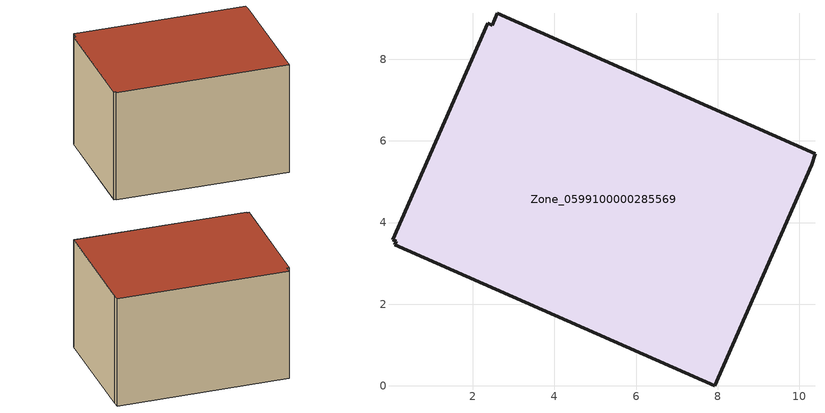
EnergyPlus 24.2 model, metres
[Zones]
Zone_0599100000285569
 floor ground (C_G): 2.36,8.88 2.47,8.84 2.6,9.13 10.38,5.69 10.31,5.41 7.93,0 0.09,3.46 0.12,3.54 0.03,3.57 z0
 wall outside (C_F): 2.47,8.84 2.36,8.88 0.03,3.57 0.12,3.54 0.09,3.46 7.93,0 10.31,5.41 10.38,5.69 2.6,9.13 2.47,8.84 z0:5.71
 roof outside (C_R): 10.31,5.41 10.38,5.69 2.6,9.13 2.47,8.84 2.36,8.88 0.03,3.57 0.12,3.54 0.09,3.46 7.93,0 z5.71
[BUILDING]
Pand.0599100000285569: North Axis=0; Terrain=City; Loads Convergence Tolerance Value=0.04; Temperature Convergence Tolerance Value=0.4; Solar Distribution=FullExterior; Maximum Number of Warmup Days=25; Minimum Number of Warmup Days=1
[Site:Location]
Rotterdam.The.Hague.AP_ZH_NLD Design_Conditions: Latitude=51.96; Longitude=4.45; Time Zone=1; Elevation=-4.5
[SITE:GROUNDTEMPERATURE:BUILDINGSURFACE]
18, 18, 18, 18, 18, 18, 18, 18, 18, 18, 18, 18
[MATERIAL] Thermal Absorptance=0.9; Solar Absorptance=0.7; Visible Absorptance=0.7
Name | Roughness | Thickness | Conductivity | Density | Specific Heat
G.TI.1946-1964 | MediumSmooth | 0.15 | 1 | 540 | 1210
F.TI.1946-1964 | Rough | 0.3 | 0.857143 | 1920 | 840
R.TI.1946-1964 | MediumRough | 0.2 | 0.277778 | 1500 | 1000
[CONSTRUCTION]
C_G: G.TI.1946-1964
C_F: F.TI.1946-1964
C_R: R.TI.1946-1964
[ZONE]
Zone_0599100000285569: Type=1; Multiplier=1; Ceiling Height=Autocalculate; Volume=Autocalculate; Floor Area=autocalculate; Part of Total Floor Area=Yes
[ZONEINFILTRATION:DESIGNFLOWRATE]
Infil_Zone_0599100000285569: Zone or ZoneList or Space or SpaceList=Zone_0599100000285569; Schedule=AlwaysOn; Design Flow Rate Calculation Method=Flow/Area; Flow Rate per Floor Area=0.003; Constant Term Coefficient=1; Temperature Term Coefficient=0; Velocity Term Coefficient=0; Velocity Squared Term Coefficient=0
[HVACTEMPLATE:ZONE:IDEALLOADSAIRSYSTEM]
Zone_0599100000285569: Maximum Heating Supply Air Temperature=50; Minimum Cooling Supply Air Temperature=13; Maximum Heating Supply Air Humidity Ratio=0.0156; Minimum Cooling Supply Air Humidity Ratio=0.0077; Heating Limit=NoLimit; Cooling Limit=NoLimit; Dehumidification Control Type=ConstantSensibleHeatRatio; Cooling Sensible Heat Ratio=0.7; Dehumidification Setpoint=60; Humidification Control Type=None; Humidification Setpoint=30; Outdoor Air Method=None; Outdoor Air Flow Rate per Person=0.00944; Outdoor Air Flow Rate per Zone Floor Area=0; Outdoor Air Flow Rate per Zone=0; Demand Controlled Ventilation Type=None; Outdoor Air Economizer Type=NoEconomizer; Heat Recovery Type=None; Sensible Heat Recovery Effectiveness=0.7; Latent Heat Recovery Effectiveness=0.65
[ZONECONTROL:THERMOSTAT]
ThermostatControl_Zone_0599100000285569: Zone or ZoneList=Zone_0599100000285569; Control Type Schedule=DualSetpointControlType; Control 1=Thermostat_Zone_0599100000285569; Temperature Difference Between Cutout And Setpoint=0
[THERMOSTATSETPOINT:DUALSETPOINT]
Thermostat_Zone_0599100000285569: Heating Setpoint Temperature Schedule=HeatingSetpoint_Zone_0599100000285569; Cooling Setpoint Temperature Schedule=CoolingSetpoint_Zone_0599100000285569
[SCHEDULE:COMPACT]
HeatingSetpoint_Zone_0599100000285569: Through: 12/31, For: AllDays, Until: 24:00, 21
CoolingSetpoint_Zone_0599100000285569: Through: 12/31, For: AllDays, Until: 24:00, 24
DualSetpointControlType: Through: 12/31, For: AllDays, Until: 24:00, 4
AlwaysOn: Through: 12/31, For: AllDays, Until: 24:00, 1
